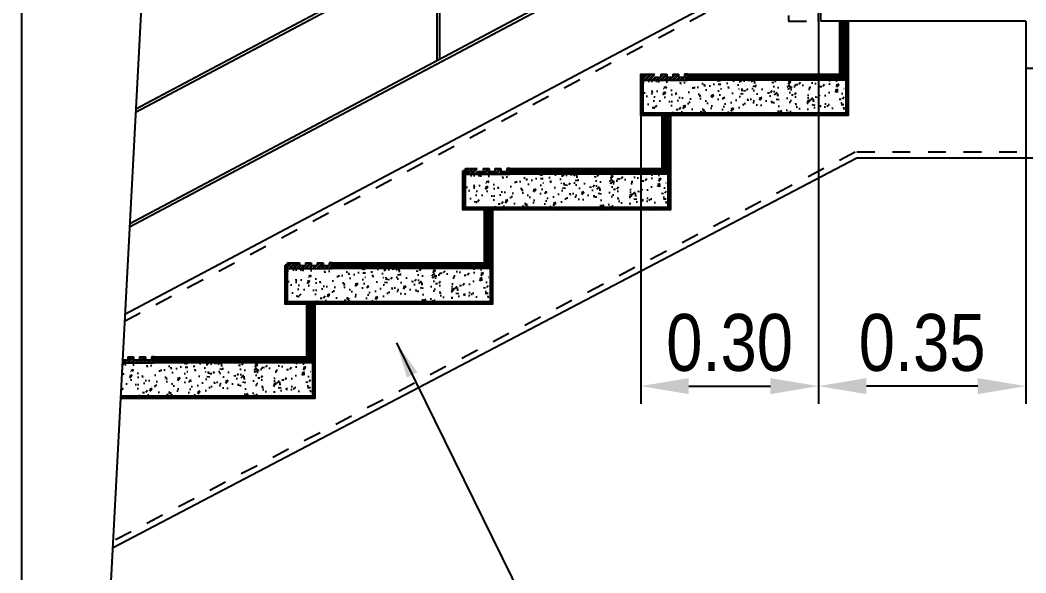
# Model space of a CAD drawing. Header units: millimetres. Extents: x 2148 to 2681, y 758 to 986.
# Drawn here: x 2647.54 to 2653.2, y 870.21 to 873.32 of the extents above; entities that cross this region are included whole.
import ezdxf

# ---------------------------------------------------------------- set-up
doc = ezdxf.new("R2010")
doc.units = ezdxf.units.MM
doc.linetypes.add('27-A-2008-DD$0$LVL 11$0$xa-fp_t1_l11_39$0$HIDDEN2', pattern=[0.1875, 0.125, -0.0625])
doc.linetypes.add('27-A-2008-DD$0$LVL 5$0$xa-fp_t1_l05-09$0$HIDDEN2', pattern=[0.1875, 0.125, -0.0625])
for name, color, linetype in [('4CO', 4, 'Continuous'), ('A-DETAILS', 1, 'Continuous'), ('A-Hatch', 253, 'Continuous'), ('A-Stairs', 1, 'Continuous'), ('A-Wall', 4, 'Continuous'), ('A_TILES', 8, 'Continuous'), ("arch'l plan-pl", 8, 'Continuous')]:
    doc.layers.add(name, color=color, linetype=linetype)
doc.styles.add('ARIALNW', font='ARIALN.TTF')
doc.dimstyles.new('DIM 100', dxfattribs={"dimtxt": 0.2, "dimasz": 0.2, "dimexe": 0.1, "dimexo": 0, "dimgap": 0.05, "dimtad": 1, "dimzin": 0, "dimdsep": 46, "dimtxsty": 'ARIALNW', "dimcen": 0.09, "dimclrd": 6, "dimclre": 6, "dimclrt": 13, "dimadec": 0, "dimazin": 0, "dimtfac": 1, "dimtofl": 0, "dimtmove": 2, "dimatfit": 3, "dimfxl": 1, "dimtolj": 1, "dimtzin": 0, "dimarcsym": 0})
doc.dimstyles.new('DIM 30', dxfattribs={"dimtxt": 0.32, "dimasz": 0.27, "dimexe": 0.1, "dimexo": 0, "dimgap": 0.08, "dimtad": 1, "dimlfac": 0.3, "dimrnd": 0.005, "dimzin": 1, "dimdsep": 46, "dimtxsty": 'ARIALNW', "dimcen": 0.09, "dimclrd": 6, "dimclre": 6, "dimclrt": 13, "dimadec": 0, "dimazin": 0, "dimtfac": 1, "dimtofl": 0, "dimtmove": 2, "dimatfit": 3, "dimfxl": 1, "dimtolj": 1, "dimtzin": 0, "dimarcsym": 0})
pattern_1 = [(50, (-6005.33339, -2086.33347), (0.1349516065, -0.01180673), [0.014111111, -0.155222222]), (355, (-6005.33339, -2086.33347), (-0.026105797, 0.141523439), [0.0112888889, -0.1241777777]), (100.451, (-6005.32214, -2086.33445), (0.1088462974, 0.129716065), [0.0119925926, -0.1319185184]), (46.1842, (-6005.33339, -2086.29584), (0.2007992893, -0.031142465), [0.0211666666, -0.232833333]), (96.6356, (-6005.31665, -2086.29843), (0.1758549883, 0.1832781894), [0.017988889, -0.1978777776]), (351.184, (-6005.33339, -2086.29584), (0.1758552634, 0.183277865), [0.0169333333, -0.1862666665]), (21, (-6005.31457, -2086.30524), (0.1123073183, -0.0757522359), [0.014111111, -0.155222222]), (326, (-6005.31457, -2086.30524), (0.0457792802, 0.1364355303), [0.0112888889, -0.1241777777]), (71.4514, (-6005.30521, -2086.31156), (0.1580862893, 0.0606835982), [0.0119925926, -0.1319185184]), (37.5, (-6005.333387, -2086.333467), (0.00228785426, 0.06263336207), [0, -0.1226725925, 0, -0.12605925913, 0, -0.124648148]), (7.5, (-6005.33339, -2086.33347), (0.04949604625, 0.0742078331), [0, -0.0718725925, 0, -0.11985037025, 0, -0.04750740736]), (327.5, (-6005.375344, -2086.333467), (0.1004374778, -0.00424351406), [0, -0.047037037, 0, -0.1467555554, 0, -0.19473333314]), (317.5, (-6005.39416, -2086.33347), (0.1097253194, 0.0188344378), [0, -0.0611481481, 0, -0.0974607406, 0, -0.13828888875])]
pattern_2 = [(135, (5239.492714, 51.618615), (0.007353910524, 0.007353910524), []), (135, (5239.491381, 51.618615), (0.007353910524, 0.007353910524), [])]
pattern_3 = [(135, (5240.492714, 52.148918), (0.007353910524, 0.007353910524), []), (135, (5240.491381, 52.148918), (0.007353910524, 0.007353910524), [])]
pattern_4 = [(135, (5241.492714, 52.679221), (0.007353910524, 0.007353910524), []), (135, (5241.491381, 52.679221), (0.007353910524, 0.007353910524), [])]

# ---------------------------------------------------------------- blocks, each defined once
blk = doc.blocks.new('*D2883')
at = {"layer": 'A-Wall', "color": 6, "lineweight": -2, "transparency": 16777216}
for p, q in [((2652.034, 873.3128), (2652.034, 871.1611)), ((2653.2006, 873.1186), (2653.2006, 871.1611)), ((2652.9306, 871.2611), (2652.304, 871.2611))]:
    blk.add_line(p, q, dxfattribs=at)
at = {"layer": 'A-Wall', "color": 6, "transparency": 16777216}
for points in [[(2652.304, 871.3061), (2652.304, 871.2161), (2652.034, 871.2611)], [(2652.9306, 871.3061), (2652.9306, 871.2161), (2653.2006, 871.2611)]]:
    blk.add_solid(points, dxfattribs=at)
at = {"layer": 'Defpoints', "color": 0, "transparency": 16777216}
for p in [(2652.034, 873.3128, 0), (2653.2006, 873.1186, 0), (2652.034, 871.2611)]:
    blk.add_point(p, dxfattribs=at)
at = {"layer": 'A-Wall', "color": 13, "transparency": 16777216, "insert": (2652.6173, 871.5045), "char_height": 0.32, "attachment_point": 5, "style": 'ARIALNW'}
blk.add_mtext('\\A1;0.35', dxfattribs=at)
blk = doc.blocks.new('*D2884')
at = {"layer": 'A-Wall', "color": 6, "lineweight": -2, "transparency": 16777216}
for p, q in [((2651.034, 873.0159), (2651.034, 871.1611)), ((2652.034, 872.728), (2652.034, 871.1611)), ((2651.304, 871.2611), (2651.764, 871.2611))]:
    blk.add_line(p, q, dxfattribs=at)
at = {"layer": 'A-Wall', "color": 6, "transparency": 16777216}
for points in [[(2651.304, 871.3061), (2651.304, 871.2161), (2651.034, 871.2611)], [(2651.764, 871.3061), (2651.764, 871.2161), (2652.034, 871.2611)]]:
    blk.add_solid(points, dxfattribs=at)
at = {"layer": 'Defpoints', "color": 0, "transparency": 16777216}
for p in [(2651.034, 873.0159, 0), (2652.034, 872.728), (2652.034, 871.2611)]:
    blk.add_point(p, dxfattribs=at)
at = {"layer": 'A-Wall', "color": 13, "transparency": 16777216, "insert": (2651.534, 871.5045), "char_height": 0.32, "attachment_point": 5, "style": 'ARIALNW'}
blk.add_mtext('\\A1;0.30', dxfattribs=at)

msp = doc.modelspace()

# ---------------------------------------------------------------- hatches: boundary and pattern name
at = {"layer": 'A-Hatch'}
h = msp.add_hatch(dxfattribs=at)
h.set_pattern_fill('BRASS', color=256, scale=0.0017, angle=90, style=0)
h.set_pattern_definition([(90, (5241.492714, 52.679221), (0.010795, 7e-19), []), (90, (5241.498112, 52.679221), (0.010795, 7e-19), [0.0053975, -0.00269875])])
h.paths.add_polyline_path([(2652.1872906, 873.0158746), (2652.1526041, 873.0158746), (2652.1526041, 873.3128443), (2652.1872906, 873.3128443)])
h = msp.add_hatch(dxfattribs=at)
h.set_pattern_fill('BRASS', color=256, scale=0.001667, style=0)
h.set_pattern_definition([(180, (11314.890183, -2048.639672), (0, 0.010583333333), []), (180, (11314.890183, -2048.63438), (0, 0.010583333333), [0.005291666667, -0.002645833333])])
h.paths.add_polyline_path([(2652.1872906, 873.0158746), (2652.1872906, 872.9825413), (2651.2972906, 872.9825413), (2651.2972906, 873.0158746)])
h = msp.add_hatch(dxfattribs=at)
h.set_pattern_fill('BRASS', color=256, scale=0.0017, angle=90, style=0)
h.set_pattern_definition([(90, (5240.492714, 52.148918), (0.010795, 7e-19), []), (90, (5240.498112, 52.148918), (0.010795, 7e-19), [0.0053975, -0.00269875])])
h.paths.add_polyline_path([(2651.1872906, 872.4855716), (2651.1526041, 872.4855716), (2651.1526041, 872.7825413), (2651.1872906, 872.7825413)])
h = msp.add_hatch(dxfattribs=at)
h.set_pattern_fill('BRASS', color=256, scale=0.001667, style=0)
h.set_pattern_definition([(180, (11313.890183, -2049.169975), (0, 0.010583333333), []), (180, (11313.890183, -2049.164683), (0, 0.010583333333), [0.005291666667, -0.002645833333])])
h.paths.add_polyline_path([(2651.1872906, 872.4855716), (2651.1872906, 872.4522382), (2650.2972906, 872.4522382), (2650.2972906, 872.4855716)])
h = msp.add_hatch(dxfattribs=at)
h.set_pattern_fill('BRASS', color=256, scale=0.0017, angle=90, style=0)
h.set_pattern_definition([(90, (5239.492714, 51.618615), (0.010795, 7e-19), []), (90, (5239.498112, 51.618615), (0.010795, 7e-19), [0.0053975, -0.00269875])])
h.paths.add_polyline_path([(2650.1872906, 871.9552685), (2650.1526041, 871.9552685), (2650.1526041, 872.2522382), (2650.1872906, 872.2522382)])
h = msp.add_hatch(dxfattribs=at)
h.set_pattern_fill('BRASS', color=256, scale=0.001667, style=0)
h.set_pattern_definition([(180, (11312.890183, -2049.700278), (0, 0.010583333333), []), (180, (11312.890183, -2049.694986), (0, 0.010583333333), [0.005291666667, -0.002645833333])])
h.paths.add_polyline_path([(2650.1872906, 871.9552685), (2650.1872906, 871.9219352), (2649.2972906, 871.9219352), (2649.2972906, 871.9552685)])
h = msp.add_hatch(dxfattribs=at)
h.set_pattern_fill('BRASS', color=256, scale=0.0017, angle=90, style=0)
h.set_pattern_definition([(90, (5238.492714, 51.088312), (0.010795, 7e-19), []), (90, (5238.498112, 51.088312), (0.010795, 7e-19), [0.0053975, -0.00269875])])
h.paths.add_polyline_path([(2649.1872906, 871.4249655), (2649.1526041, 871.4249655), (2649.1526041, 871.7219352), (2649.1872906, 871.7219352)])
h = msp.add_hatch(dxfattribs=at)
h.set_pattern_fill('BRASS', color=256, scale=0.001667, style=0)
h.set_pattern_definition([(180, (11311.890183, -2050.230581), (0, 0.010583333333), []), (180, (11311.890183, -2050.225289), (0, 0.010583333333), [0.005291666667, -0.002645833333])])
h.paths.add_polyline_path([(2649.1872906, 871.4249655), (2649.1872906, 871.3916322), (2648.2972906, 871.3916322), (2648.2972906, 871.4249655)])
at = {"layer": 'A-Stairs'}
h = msp.add_hatch(dxfattribs=at)
h.set_pattern_fill('JIS_LC_8A', color=256, scale=0.001333, style=0)
h.set_pattern_definition(pattern_4)
h.paths.add_polyline_path([(2651.0472906, 872.7825413), (2651.0472906, 872.7958746), (2652.1872906, 872.7958746), (2652.1872906, 873.3128443), (2652.200624, 873.3128443), (2652.200624, 872.7825413)])
h = msp.add_hatch(dxfattribs=at)
h.set_pattern_fill('JIS_LC_8A', color=256, scale=0.001333, style=0)
h.set_pattern_definition(pattern_4)
h.paths.add_polyline_path([(2651.0339573, 873.0012719), (2651.0472906, 873.0012719), (2651.0472906, 872.7825413), (2651.0339573, 872.7825413)])
h = msp.add_hatch(dxfattribs=at)
h.set_pattern_fill('ANSI32', color=256, scale=0.001667, style=0)
h.set_pattern_definition([(45, (-6003.333387, -2085.272861), (-0.01122532015, 0.01122532015), []), (45, (-6003.325904, -2085.272861), (-0.01122532015, 0.01122532015), [])])
h.paths.add_polyline_path([(2651.2972906, 873.0158746), (2651.280624, 873.0158746), (2651.280624, 872.9992079), (2651.2472906, 872.9992079), (2651.2472906, 873.0158746), (2651.2139573, 873.0158746), (2651.2139573, 872.9992079), (2651.180624, 872.9992079), (2651.180624, 873.0158746), (2651.1472906, 873.0158746), (2651.1472906, 872.9992079), (2651.1139573, 872.9992079), (2651.1139573, 873.0158746), (2651.0472906, 873.0158746), (2651.0472906, 872.9825413), (2651.2972906, 872.9825413)])
h = msp.add_hatch(dxfattribs=at)
h.set_pattern_fill('AR-CONC', color=256, scale=0.000740741, style=0)
h.set_pattern_definition([(50, (-6003.33339, -2085.27286), (0.1349516065, -0.01180673), [0.014111111, -0.155222222]), (355, (-6003.33339, -2085.27286), (-0.026105797, 0.141523439), [0.0112888889, -0.1241777777]), (100.451, (-6003.32214, -2085.27384), (0.1088462974, 0.129716065), [0.0119925926, -0.1319185184]), (46.1842, (-6003.33339, -2085.23523), (0.2007992893, -0.031142465), [0.0211666666, -0.232833333]), (96.6356, (-6003.31665, -2085.23783), (0.1758549883, 0.1832781894), [0.017988889, -0.1978777776]), (351.184, (-6003.33339, -2085.23523), (0.1758552634, 0.183277865), [0.0169333333, -0.1862666665]), (21, (-6003.31457, -2085.24464), (0.1123073183, -0.0757522359), [0.014111111, -0.155222222]), (326, (-6003.31457, -2085.24464), (0.0457792802, 0.1364355303), [0.0112888889, -0.1241777777]), (71.4514, (-6003.30521, -2085.25095), (0.1580862893, 0.0606835982), [0.0119925926, -0.1319185184]), (37.5, (-6003.333387, -2085.27286), (0.00228785426, 0.06263336207), [0, -0.1226725925, 0, -0.12605925913, 0, -0.124648148]), (7.5, (-6003.33339, -2085.27286), (0.04949604625, 0.0742078331), [0, -0.0718725925, 0, -0.11985037025, 0, -0.04750740736]), (327.5, (-6003.375344, -2085.27286), (0.1004374778, -0.00424351406), [0, -0.047037037, 0, -0.1467555554, 0, -0.19473333314]), (317.5, (-6003.39416, -2085.27286), (0.1097253194, 0.0188344378), [0, -0.0611481481, 0, -0.0974607406, 0, -0.13828888875])])
h.paths.add_polyline_path([(2651.0472906, 872.9825413), (2652.1872906, 872.9825413), (2652.1872906, 872.9343482), (2651.0472906, 872.9343482)])
h = msp.add_hatch(dxfattribs=at)
h.set_pattern_fill('AR-CONC', color=256, scale=0.000740741, style=0)
h.set_pattern_definition([(50, (-6004.33339, -2085.80316), (0.1349516065, -0.01180673), [0.014111111, -0.155222222]), (355, (-6004.33339, -2085.80316), (-0.026105797, 0.141523439), [0.0112888889, -0.1241777777]), (100.451, (-6004.32214, -2085.80415), (0.1088462974, 0.129716065), [0.0119925926, -0.1319185184]), (46.1842, (-6004.33339, -2085.76553), (0.2007992893, -0.031142465), [0.0211666666, -0.232833333]), (96.6356, (-6004.31665, -2085.76813), (0.1758549883, 0.1832781894), [0.017988889, -0.1978777776]), (351.184, (-6004.33339, -2085.76553), (0.1758552634, 0.183277865), [0.0169333333, -0.1862666665]), (21, (-6004.31457, -2085.77494), (0.1123073183, -0.0757522359), [0.014111111, -0.155222222]), (326, (-6004.31457, -2085.77494), (0.0457792802, 0.1364355303), [0.0112888889, -0.1241777777]), (71.4514, (-6004.30521, -2085.78125), (0.1580862893, 0.0606835982), [0.0119925926, -0.1319185184]), (37.5, (-6004.333387, -2085.803164), (0.00228785426, 0.06263336207), [0, -0.1226725925, 0, -0.12605925913, 0, -0.124648148]), (7.5, (-6004.33339, -2085.803164), (0.04949604625, 0.0742078331), [0, -0.0718725925, 0, -0.11985037025, 0, -0.04750740736]), (327.5, (-6004.375344, -2085.803164), (0.1004374778, -0.00424351406), [0, -0.047037037, 0, -0.1467555554, 0, -0.19473333314]), (317.5, (-6004.39416, -2085.80316), (0.1097253194, 0.0188344378), [0, -0.0611481481, 0, -0.0974607406, 0, -0.13828888875])])
h.paths.add_polyline_path([(2652.1872906, 872.9343482), (2651.0472906, 872.9343482), (2651.0472906, 872.7958746), (2652.1872906, 872.7958746)])
h = msp.add_hatch(dxfattribs=at)
h.set_pattern_fill('JIS_LC_8A', color=256, scale=0.001333, style=0)
h.set_pattern_definition(pattern_3)
h.paths.add_polyline_path([(2650.0472906, 872.2522382), (2650.0472906, 872.2655716), (2651.1872906, 872.2655716), (2651.1872906, 872.7825413), (2651.200624, 872.7825413), (2651.200624, 872.2522382)])
h = msp.add_hatch(dxfattribs=at)
h.set_pattern_fill('JIS_LC_8A', color=256, scale=0.001333, style=0)
h.set_pattern_definition(pattern_3)
h.paths.add_polyline_path([(2650.0339573, 872.4709689), (2650.0472906, 872.4709689), (2650.0472906, 872.2522382), (2650.0339573, 872.2522382)])
h = msp.add_hatch(dxfattribs=at)
h.set_pattern_fill('ANSI32', color=256, scale=0.001667, style=0)
h.set_pattern_definition([(45, (-6004.333387, -2085.803164), (-0.01122532015, 0.01122532015), []), (45, (-6004.325904, -2085.803164), (-0.01122532015, 0.01122532015), [])])
h.paths.add_polyline_path([(2650.2972906, 872.4855716), (2650.280624, 872.4855716), (2650.280624, 872.4689049), (2650.2472906, 872.4689049), (2650.2472906, 872.4855716), (2650.2139573, 872.4855716), (2650.2139573, 872.4689049), (2650.180624, 872.4689049), (2650.180624, 872.4855716), (2650.1472906, 872.4855716), (2650.1472906, 872.4689049), (2650.1139573, 872.4689049), (2650.1139573, 872.4855716), (2650.0472906, 872.4855716), (2650.0472906, 872.4522382), (2650.2972906, 872.4522382)])
h = msp.add_hatch(dxfattribs=at)
h.set_pattern_fill('AR-CONC', color=256, scale=0.000740741, style=0)
h.set_pattern_definition([(50, (-6004.33339, -2085.80316), (0.1349516065, -0.01180673), [0.014111111, -0.155222222]), (355, (-6004.33339, -2085.80316), (-0.026105797, 0.141523439), [0.0112888889, -0.1241777777]), (100.451, (-6004.32214, -2085.80415), (0.1088462974, 0.129716065), [0.0119925926, -0.1319185184]), (46.1842, (-6004.33339, -2085.76553), (0.2007992893, -0.031142465), [0.0211666666, -0.232833333]), (96.6356, (-6004.31665, -2085.76813), (0.1758549883, 0.1832781894), [0.017988889, -0.1978777776]), (351.184, (-6004.33339, -2085.76553), (0.1758552634, 0.183277865), [0.0169333333, -0.1862666665]), (21, (-6004.31457, -2085.77494), (0.1123073183, -0.0757522359), [0.014111111, -0.155222222]), (326, (-6004.31457, -2085.77494), (0.0457792802, 0.1364355303), [0.0112888889, -0.1241777777]), (71.4514, (-6004.30521, -2085.78125), (0.1580862893, 0.0606835982), [0.0119925926, -0.1319185184]), (37.5, (-6004.333387, -2085.803164), (0.00228785426, 0.06263336207), [0, -0.1226725925, 0, -0.12605925913, 0, -0.124648148]), (7.5, (-6004.33339, -2085.803164), (0.04949604625, 0.0742078331), [0, -0.0718725925, 0, -0.11985037025, 0, -0.04750740736]), (327.5, (-6004.375344, -2085.803164), (0.1004374778, -0.00424351406), [0, -0.047037037, 0, -0.1467555554, 0, -0.19473333314]), (317.5, (-6004.39416, -2085.80316), (0.1097253194, 0.0188344378), [0, -0.0611481481, 0, -0.0974607406, 0, -0.13828888875])])
h.paths.add_polyline_path([(2650.0472906, 872.4522382), (2651.1872906, 872.4522382), (2651.1872906, 872.4040451), (2650.0472906, 872.4040451)])
h = msp.add_hatch(dxfattribs=at)
h.set_pattern_fill('AR-CONC', color=256, scale=0.000740741, style=0)
h.set_pattern_definition(pattern_1)
h.paths.add_polyline_path([(2651.1872906, 872.4040451), (2650.0472906, 872.4040451), (2650.0472906, 872.2655716), (2651.1872906, 872.2655716)])
h = msp.add_hatch(dxfattribs=at)
h.set_pattern_fill('JIS_LC_8A', color=256, scale=0.001333, style=0)
h.set_pattern_definition(pattern_2)
h.paths.add_polyline_path([(2649.0472906, 871.7219352), (2649.0472906, 871.7352685), (2650.1872906, 871.7352685), (2650.1872906, 872.2522382), (2650.200624, 872.2522382), (2650.200624, 871.7219352)])
h = msp.add_hatch(dxfattribs=at)
h.set_pattern_fill('JIS_LC_8A', color=256, scale=0.001333, style=0)
h.set_pattern_definition(pattern_2)
h.paths.add_polyline_path([(2649.0339573, 871.9406658), (2649.0472906, 871.9406658), (2649.0472906, 871.7219352), (2649.0339573, 871.7219352)])
h = msp.add_hatch(dxfattribs=at)
h.set_pattern_fill('ANSI32', color=256, scale=0.001667, style=0)
h.set_pattern_definition([(45, (-6005.333387, -2086.333467), (-0.01122532015, 0.01122532015), []), (45, (-6005.325904, -2086.333467), (-0.01122532015, 0.01122532015), [])])
h.paths.add_polyline_path([(2649.2972906, 871.9552685), (2649.280624, 871.9552685), (2649.280624, 871.9386019), (2649.2472906, 871.9386019), (2649.2472906, 871.9552685), (2649.2139573, 871.9552685), (2649.2139573, 871.9386019), (2649.180624, 871.9386019), (2649.180624, 871.9552685), (2649.1472906, 871.9552685), (2649.1472906, 871.9386019), (2649.1139573, 871.9386019), (2649.1139573, 871.9552685), (2649.0472906, 871.9552685), (2649.0472906, 871.9219352), (2649.2972906, 871.9219352)])
h = msp.add_hatch(dxfattribs=at)
h.set_pattern_fill('AR-CONC', color=256, scale=0.000740741, style=0)
h.set_pattern_definition(pattern_1)
h.paths.add_polyline_path([(2649.0472906, 871.9219352), (2650.1872906, 871.9219352), (2650.1872906, 871.8737421), (2649.0472906, 871.8737421)])
h = msp.add_hatch(dxfattribs=at)
h.set_pattern_fill('AR-CONC', color=256, scale=0.000740741, style=0)
h.set_pattern_definition([(50, (-6006.33525, -2086.86377), (0.1349516065, -0.01180673), [0.014111111, -0.155222222]), (355, (-6006.33525, -2086.86377), (-0.026105797, 0.141523439), [0.0112888889, -0.1241777777]), (100.451, (-6006.324, -2086.86475), (0.1088462974, 0.129716065), [0.0119925926, -0.1319185184]), (46.1842, (-6006.33525, -2086.82614), (0.2007992893, -0.031142465), [0.0211666666, -0.232833333]), (96.6356, (-6006.31852, -2086.82874), (0.1758549883, 0.1832781894), [0.017988889, -0.1978777776]), (351.184, (-6006.33525, -2086.82614), (0.1758552634, 0.183277865), [0.0169333333, -0.1862666665]), (21, (-6006.31644, -2086.83555), (0.1123073183, -0.0757522359), [0.014111111, -0.155222222]), (326, (-6006.31644, -2086.83555), (0.0457792802, 0.1364355303), [0.0112888889, -0.1241777777]), (71.4514, (-6006.30708, -2086.84186), (0.1580862893, 0.0606835982), [0.0119925926, -0.1319185184]), (37.5, (-6006.33525, -2086.86377), (0.00228785426, 0.06263336207), [0, -0.1226725925, 0, -0.12605925913, 0, -0.124648148]), (7.5, (-6006.33525, -2086.86377), (0.04949604625, 0.0742078331), [0, -0.0718725925, 0, -0.11985037025, 0, -0.04750740736]), (327.5, (-6006.37721, -2086.86377), (0.1004374778, -0.00424351406), [0, -0.047037037, 0, -0.1467555554, 0, -0.19473333314]), (317.5, (-6006.39602, -2086.86377), (0.1097253194, 0.0188344378), [0, -0.0611481481, 0, -0.0974607406, 0, -0.13828888875])])
h.paths.add_polyline_path([(2650.1854266, 871.8737421), (2649.0454266, 871.8737421), (2649.0454266, 871.7352685), (2650.1854266, 871.7352685)])
h = msp.add_hatch(dxfattribs=at)
h.set_pattern_fill('JIS_LC_8A', color=256, scale=0.001333, style=0)
h.set_pattern_definition([(135, (5238.492714, 51.088312), (0.007353910524, 0.007353910524), []), (135, (5238.491381, 51.088312), (0.007353910524, 0.007353910524), [])])
h.paths.add_polyline_path([(2648.1070677, 871.2049655), (2648.1063607, 871.1916322), (2649.200624, 871.1916322), (2649.200624, 871.7219352), (2649.1872906, 871.7219352), (2649.1872906, 871.2049655)])
h = msp.add_hatch(dxfattribs=at)
h.set_pattern_fill('ANSI32', color=256, scale=0.001667, style=0)
h.set_pattern_definition([(45, (-6006.333387, -2086.86377), (-0.01122532015, 0.01122532015), []), (45, (-6006.325904, -2086.86377), (-0.01122532015, 0.01122532015), [])])
h.paths.add_polyline_path([(2648.1178497, 871.4082989), (2648.116966, 871.3916322), (2648.2972906, 871.3916322), (2648.2972906, 871.4249655), (2648.280624, 871.4249655), (2648.280624, 871.4082989), (2648.2472906, 871.4082989), (2648.2472906, 871.4249655), (2648.2139573, 871.4249655), (2648.2139573, 871.4082989), (2648.180624, 871.4082989), (2648.180624, 871.4249655), (2648.1472906, 871.4249655), (2648.1472906, 871.4082989)])
h = msp.add_hatch(dxfattribs=at)
h.set_pattern_fill('AR-CONC', color=256, scale=0.000740741, style=0)
h.set_pattern_definition([(50, (-6006.33339, -2086.86377), (0.1349516065, -0.01180673), [0.014111111, -0.155222222]), (355, (-6006.33339, -2086.86377), (-0.026105797, 0.141523439), [0.0112888889, -0.1241777777]), (100.451, (-6006.32214, -2086.86475), (0.1088462974, 0.129716065), [0.0119925926, -0.1319185184]), (46.1842, (-6006.33339, -2086.82614), (0.2007992893, -0.031142465), [0.0211666666, -0.232833333]), (96.6356, (-6006.31665, -2086.82874), (0.1758549883, 0.1832781894), [0.017988889, -0.1978777776]), (351.184, (-6006.33339, -2086.82614), (0.1758552634, 0.183277865), [0.0169333333, -0.1862666665]), (21, (-6006.31457, -2086.83555), (0.1123073183, -0.0757522359), [0.014111111, -0.155222222]), (326, (-6006.31457, -2086.83555), (0.0457792802, 0.1364355303), [0.0112888889, -0.1241777777]), (71.4514, (-6006.30521, -2086.84186), (0.1580862893, 0.0606835982), [0.0119925926, -0.1319185184]), (37.5, (-6006.333387, -2086.86377), (0.00228785426, 0.06263336207), [0, -0.1226725925, 0, -0.12605925913, 0, -0.124648148]), (7.5, (-6006.33339, -2086.86377), (0.04949604625, 0.0742078331), [0, -0.0718725925, 0, -0.11985037025, 0, -0.04750740736]), (327.5, (-6006.375344, -2086.86377), (0.1004374778, -0.00424351406), [0, -0.047037037, 0, -0.1467555554, 0, -0.19473333314]), (317.5, (-6006.39416, -2086.86377), (0.1097253194, 0.0188344378), [0, -0.0611481481, 0, -0.0974607406, 0, -0.13828888875])])
h.paths.add_polyline_path([(2648.116966, 871.3916322), (2648.1144105, 871.3434391), (2649.1872906, 871.3434391), (2649.1872906, 871.3916322)])
h = msp.add_hatch(dxfattribs=at)
h.set_pattern_fill('AR-CONC', color=256, scale=0.000740741, style=0)
h.set_pattern_definition([(50, (-6007.33525, -2087.39407), (0.1349516065, -0.01180673), [0.014111111, -0.155222222]), (355, (-6007.33525, -2087.39407), (-0.026105797, 0.141523439), [0.0112888889, -0.1241777777]), (100.451, (-6007.324, -2087.39506), (0.1088462974, 0.129716065), [0.0119925926, -0.1319185184]), (46.1842, (-6007.33525, -2087.35644), (0.2007992893, -0.031142465), [0.0211666666, -0.232833333]), (96.6356, (-6007.31852, -2087.35904), (0.1758549883, 0.1832781894), [0.017988889, -0.1978777776]), (351.184, (-6007.33525, -2087.35644), (0.1758552634, 0.183277865), [0.0169333333, -0.1862666665]), (21, (-6007.31644, -2087.36585), (0.1123073183, -0.0757522359), [0.014111111, -0.155222222]), (326, (-6007.31644, -2087.36585), (0.0457792802, 0.1364355303), [0.0112888889, -0.1241777777]), (71.4514, (-6007.30708, -2087.37216), (0.1580862893, 0.0606835982), [0.0119925926, -0.1319185184]), (37.5, (-6007.33525, -2087.394073), (0.00228785426, 0.06263336207), [0, -0.1226725925, 0, -0.12605925913, 0, -0.124648148]), (7.5, (-6007.33525, -2087.39407), (0.04949604625, 0.0742078331), [0, -0.0718725925, 0, -0.11985037025, 0, -0.04750740736]), (327.5, (-6007.37721, -2087.394073), (0.1004374778, -0.00424351406), [0, -0.047037037, 0, -0.1467555554, 0, -0.19473333314]), (317.5, (-6007.39602, -2087.39407), (0.1097253194, 0.0188344378), [0, -0.0611481481, 0, -0.0974607406, 0, -0.13828888875])])
h.paths.add_polyline_path([(2648.1144105, 871.3434391), (2648.1070677, 871.2049655), (2649.1854266, 871.2049655), (2649.1854266, 871.3434391)])

# ---------------------------------------------------------------- linework, layer by layer
at = {"ltscale": 0.5}
for p, q in [((2648.1927781, 872.8213409, 0.0000004), (2651.8532753, 874.7625136, 0.0000003)), ((2648.1917488, 872.8019299, 0.0000003), (2651.8532753, 874.7436484, 0.0000003)), ((2648.1585723, 872.1762678, 0.0000004), (2651.8532753, 874.13558, 0.0000003)), ((2648.1575074, 872.1561848, 0.0000004), (2651.8532753, 874.1160617, 0.0000003)), ((2649.8865611, 873.700259, 0.0000003), (2649.8865611, 873.0913672, 0.0000003)), ((2649.9019779, 873.7084345, 0.0000003), (2649.9019779, 873.0995428, 0.0000003)), ((2651.0358213, 873.0158746, 0.0000003), (2651.0472906, 873.0158746, 0.0000003)), ((2651.0358213, 873.0158746, 0.0000003), (2651.0472906, 873.0158746, 0.0000003))]:
    msp.add_line(p, q, dxfattribs=at)
at = {"ltscale": 0.05}
for p, q in [((2652.0472906, 873.3128443, 0.0000003), (2652.0472906, 873.5461776, 0.0000003)), ((2652.1872906, 873.3128443, 0.0000003), (2652.1872906, 872.7958746, 0.0000003)), ((2653.200624, 873.3128443, 0.0000003), (2653.200624, 873.0490238, 0.0000003)), ((2651.0472906, 873.0012719, 0.0000003), (2651.0339573, 873.0012719, 0.0000003)), ((2651.0472906, 872.7825413, 0.0000003), (2651.0472906, 873.0158746, 0.0000003)), ((2651.0472906, 873.0158746, 0.0000003), (2651.1139573, 873.0158746, 0.0000003)), ((2651.1139573, 872.9992079, 0.0000003), (2651.1472906, 872.9992079, 0.0000003)), ((2651.1472906, 873.0158746, 0.0000003), (2651.1472906, 872.9992079, 0.0000003)), ((2651.1472906, 873.0158746, 0.0000003), (2651.180624, 873.0158746, 0.0000003)), ((2651.180624, 873.0158746, 0.0000003), (2651.180624, 872.9992079, 0.0000003)), ((2651.180624, 872.9992079, 0.0000003), (2651.2139573, 872.9992079, 0.0000003)), ((2651.2139573, 873.0158746, 0.0000003), (2651.2139573, 872.9992079, 0.0000003)), ((2651.2139573, 873.0158746, 0.0000003), (2651.2472906, 873.0158746, 0.0000003)), ((2651.2472906, 873.0158746, 0.0000003), (2651.2472906, 872.9992079, 0.0000003)), ((2651.2472906, 872.9992079, 0.0000003), (2651.280624, 872.9992079, 0.0000003)), ((2651.280624, 873.0158746, 0.0000003), (2651.280624, 872.9992079, 0.0000003)), ((2651.2972906, 873.0158746, 0.0000003), (2651.280624, 873.0158746, 0.0000003)), ((2651.2972906, 873.0158746, 0.0000003), (2651.2972906, 872.9825413, 0.0000003)), ((2652.1872906, 873.0158746, 0.0000003), (2652.1872906, 872.7958746, 0.0000003)), ((2653.200624, 873.0490238, 0.0000003), (2655.5174909, 873.0490238)), ((2651.0472906, 872.9825413, 0.0000003), (2651.2972906, 872.9825413, 0.0000003)), ((2652.1872906, 872.7958746, 0.0000003), (2651.0472906, 872.7958746, 0.0000003)), ((2651.1872906, 872.7825413, 0.0000003), (2651.1872906, 872.2655716, 0.0000003)), ((2650.0472906, 872.4709689, 0.0000003), (2650.0339573, 872.4709689, 0.0000003)), ((2650.0472906, 872.2522382, 0.0000003), (2650.0472906, 872.4855716, 0.0000003)), ((2650.0472906, 872.4855716, 0.0000003), (2650.1139573, 872.4855716, 0.0000003)), ((2650.0472906, 872.4522382, 0.0000003), (2650.2972906, 872.4522382, 0.0000003)), ((2650.1139573, 872.4689049, 0.0000003), (2650.1472906, 872.4689049, 0.0000003)), ((2650.1472906, 872.4855716, 0.0000003), (2650.1472906, 872.4689049, 0.0000003)), ((2650.1472906, 872.4855716, 0.0000003), (2650.180624, 872.4855716, 0.0000003)), ((2650.180624, 872.4855716, 0.0000003), (2650.180624, 872.4689049, 0.0000003)), ((2650.180624, 872.4689049, 0.0000003), (2650.2139573, 872.4689049, 0.0000003)), ((2650.2139573, 872.4855716, 0.0000003), (2650.2139573, 872.4689049, 0.0000003)), ((2650.2139573, 872.4855716, 0.0000003), (2650.2472906, 872.4855716, 0.0000003)), ((2650.2472906, 872.4855716, 0.0000003), (2650.2472906, 872.4689049, 0.0000003)), ((2650.2472906, 872.4689049, 0.0000003), (2650.280624, 872.4689049, 0.0000003)), ((2650.280624, 872.4855716, 0.0000003), (2650.280624, 872.4689049, 0.0000003)), ((2650.2972906, 872.4855716, 0.0000003), (2650.280624, 872.4855716, 0.0000003)), ((2650.2972906, 872.4855716, 0.0000003), (2650.2972906, 872.4522382, 0.0000003)), ((2651.1872906, 872.4855716, 0.0000003), (2651.1872906, 872.2655716, 0.0000003)), ((2651.1872906, 872.2655716, 0.0000003), (2650.0472906, 872.2655716, 0.0000003)), ((2650.1872906, 872.2522382, 0.0000003), (2650.1872906, 871.7352685, 0.0000002)), ((2649.0472906, 871.9406658, 0.0000002), (2649.0339573, 871.9406658, 0.0000002)), ((2649.0472906, 871.7219352, 0.0000002), (2649.0472906, 871.9552685, 0.0000002)), ((2649.0472906, 871.9552685, 0.0000002), (2649.1139573, 871.9552685, 0.0000002)), ((2649.0472906, 871.9219352, 0.0000002), (2649.2972906, 871.9219352, 0.0000002)), ((2649.1139573, 871.9552685, 0.0000002), (2649.1139573, 871.9386019, 0.0000002)), ((2649.1139573, 871.9386019, 0.0000002), (2649.1472906, 871.9386019, 0.0000002)), ((2649.1472906, 871.9552685, 0.0000002), (2649.1472906, 871.9386019, 0.0000002)), ((2649.1472906, 871.9552685, 0.0000002), (2649.180624, 871.9552685, 0.0000002)), ((2649.180624, 871.9552685, 0.0000002), (2649.180624, 871.9386019, 0.0000002)), ((2649.180624, 871.9386019, 0.0000002), (2649.2139573, 871.9386019, 0.0000002)), ((2649.2139573, 871.9552685, 0.0000002), (2649.2139573, 871.9386019, 0.0000002)), ((2649.2139573, 871.9552685, 0.0000002), (2649.2472906, 871.9552685, 0.0000002)), ((2649.2472906, 871.9552685, 0.0000002), (2649.2472906, 871.9386019, 0.0000002)), ((2649.2472906, 871.9386019, 0.0000002), (2649.280624, 871.9386019, 0.0000002)), ((2649.280624, 871.9552685, 0.0000002), (2649.280624, 871.9386019, 0.0000002)), ((2649.2972906, 871.9552685, 0.0000002), (2649.280624, 871.9552685, 0.0000002)), ((2649.2972906, 871.9552685, 0.0000002), (2649.2972906, 871.9219352, 0.0000002)), ((2650.1872906, 871.9552685, 0.0000002), (2650.1872906, 871.7352685, 0.0000002)), ((2650.1872906, 871.7352685, 0.0000002), (2649.0472906, 871.7352685, 0.0000002)), ((2649.1872906, 871.7219352, 0.0000002), (2649.1872906, 871.2049655, 0.0000002)), ((2648.1472906, 871.4249655, 0.0000002), (2648.1472906, 871.4082989, 0.0000002)), ((2648.1472906, 871.4249655, 0.0000002), (2648.180624, 871.4249655, 0.0000002)), ((2648.180624, 871.4249655, 0.0000002), (2648.180624, 871.4082989, 0.0000002)), ((2648.2139573, 871.4249655, 0.0000002), (2648.2139573, 871.4082989, 0.0000002)), ((2648.2139573, 871.4249655, 0.0000002), (2648.2472906, 871.4249655, 0.0000002)), ((2648.2472906, 871.4249655, 0.0000002), (2648.2472906, 871.4082989, 0.0000002)), ((2648.280624, 871.4249655, 0.0000002), (2648.280624, 871.4082989, 0.0000002)), ((2648.2972906, 871.4249655, 0.0000002), (2648.280624, 871.4249655, 0.0000002)), ((2648.2972906, 871.4249655, 0.0000002), (2648.2972906, 871.3916322, 0.0000002)), ((2649.1872906, 871.4249655, 0.0000002), (2649.1872906, 871.2049655, 0.0000002)), ((2648.116966, 871.3916322, 0.0000002), (2648.2972906, 871.3916322, 0.0000002)), ((2648.1178497, 871.4082989, 0.0000002), (2648.1472906, 871.4082989, 0.0000002)), ((2648.180624, 871.4082989, 0.0000002), (2648.2139573, 871.4082989, 0.0000002)), ((2648.2472906, 871.4082989, 0.0000002), (2648.280624, 871.4082989, 0.0000002)), ((2649.1872906, 871.2049655, 0.0000002), (2648.1070677, 871.2049655, 0.0000002))]:
    msp.add_line(p, q, dxfattribs=at)
for points, elevation in [([(2652.0339573, 873.3128443), (2652.0339573, 873.5461776), (2652.0472906, 873.5461776)], 0.0000003), ([(2652.200624, 873.3128443), (2652.200624, 873.3128443), (2652.200624, 872.7825413), (2651.0472906, 872.7825413)], 0.0000003), ([(2653.200624, 873.3128443), (2652.0472906, 873.3128443)], 0.0000003), ([(2651.0339573, 872.7825413), (2651.0339573, 873.0158746), (2651.0472906, 873.0158746)], 0.0000003), ([(2652.200624, 873.0158746), (2652.200624, 872.7825413), (2651.0339573, 872.7825413), (2651.0339573, 873.0012719)], 0.0000003), ([(2651.200624, 872.7825413), (2651.200624, 872.7825413), (2651.200624, 872.2522382), (2650.0472906, 872.2522382)], 0.0000003), ([(2651.200624, 872.4855716), (2651.200624, 872.2522382), (2650.0339573, 872.2522382), (2650.0339573, 872.4709689)], 0.0000003), ([(2650.200624, 872.2522382), (2650.200624, 872.2522382), (2650.200624, 871.7219352), (2649.0472906, 871.7219352)], 0.0000002), ([(2650.200624, 871.9552685), (2650.200624, 871.9552685), (2650.200624, 871.7219352), (2649.0339573, 871.7219352), (2649.0339573, 871.9406658)], 0.0000002), ([(2649.200624, 871.7219352), (2649.200624, 871.7219352), (2649.200624, 871.1916322), (2648.1063607, 871.1916322)], 0.0000002), ([(2649.200624, 871.4249655), (2649.200624, 871.4249655), (2649.200624, 871.1916322), (2648.1063607, 871.1916322)], 0.0000002)]:
    msp.add_lwpolyline(points, dxfattribs=dict(at, elevation=elevation))
at = {"layer": '4CO', "ltscale": 0.5}
for p, q in [((2648.1314793, 871.6653335, 0.0000002), (2651.970524, 873.7011905, 0.0000003)), ((2652.249387, 872.543967, 0.0000001), (2648.0617071, 870.3495296, 0.0000003)), ((2653.5507854, 872.543967, 0.0000002), (2652.249387, 872.543967, 0.0000001))]:
    msp.add_line(p, q, dxfattribs=at)
at = {"layer": 'A-DETAILS', "linetype": '27-A-2008-DD$0$LVL 5$0$xa-fp_t1_l05-09$0$HIDDEN2', "ltscale": 0.5}
for p, q in [((2648.1294208, 871.6265115, 0.0000002), (2651.9788155, 873.6678572, 0.0000003)), ((2652.2411824, 872.5773004, 0.0000001), (2648.0637597, 870.3882379, 0.0000003)), ((2653.5507854, 872.5773004, 0.0000002), (2652.2411824, 872.5773004, 0.0000001))]:
    msp.add_line(p, q, dxfattribs=at)
at = {"layer": 'A-Wall'}
msp.add_line((2647.5494907, 883.5634197, 0), (2647.5494907, 864.9698435, 0), dxfattribs=at)
at = {"layer": 'A_TILES', "linetype": '27-A-2008-DD$0$LVL 11$0$xa-fp_t1_l11_39$0$HIDDEN2', "ltscale": 0.2}
for p, q in [((2651.8662301, 873.5461776, 0.0000001), (2651.8662301, 873.3128443, 0.0000001)), ((2651.8662301, 873.3128443, 0.0000001), (2652.0339573, 873.3128443, 0.0000003))]:
    msp.add_line(p, q, dxfattribs=at)
at = {"layer": 'A_TILES'}
for p, q in [((2652.1526041, 873.3128443, 0.0000003), (2652.1526041, 873.0158746, 0.0000003)), ((2651.1526041, 872.7825413, 0.0000003), (2651.1526041, 872.4855716, 0.0000003)), ((2650.1526041, 872.2522382, 0.0000003), (2650.1526041, 871.9552685, 0.0000002)), ((2649.1526041, 871.7219352, 0.0000002), (2649.1526041, 871.4249655, 0.0000002))]:
    msp.add_line(p, q, dxfattribs=at)
for points, elevation in [([(2652.1872906, 872.9825413), (2651.2972906, 872.9825413), (2651.2972906, 873.0158746), (2652.1872906, 873.0158746)], 0.0000003), ([(2651.1872906, 872.4522382), (2650.2972906, 872.4522382), (2650.2972906, 872.4855716), (2651.1872906, 872.4855716)], 0.0000003), ([(2650.1872906, 871.9219352), (2649.2972906, 871.9219352), (2649.2972906, 871.9552685), (2650.1872906, 871.9552685)], 0.0000002), ([(2649.1872906, 871.3916322), (2648.2972906, 871.3916322), (2648.2972906, 871.4249655), (2649.1872906, 871.4249655)], 0.0000002)]:
    msp.add_lwpolyline(points, close=True, dxfattribs=dict(at, elevation=elevation))
at = {"layer": "arch'l plan-pl", "elevation": 0}
msp.add_lwpolyline([(2648.4981621, 880.2591189), (2648.4192428, 874.6340294), (2647.5421333, 874.0886091), (2648.7967345, 873.9489245), (2648.2380542, 873.6751836), (2648.0162322, 869.4919373)], dxfattribs=at)

# ---------------------------------------------------------------- dimensions: what is measured, and where the dimension line sits
at = {"layer": 'A-Wall'}
for p1, p2, picture, middle in [((2653.200624, 873.1186253, 0.0000003), (2652.0339573, 873.3128443, 0.0000003), '*D2883', (2652.6172906, 871.5044792)), ((2651.0339573, 873.0158746, 0.0000003), (2652.0339573, 872.7280161), '*D2884', (2651.5339573, 871.5044792))]:
    dim = msp.add_linear_dim(base=(2652.0339573, 871.2610958), p1=p1, p2=p2, dimstyle='DIM 30', dxfattribs=at)
    dim.commit()
    dim.dimension.update_dxf_attribs({"geometry": picture, "text_midpoint": middle})

# ---------------------------------------------------------------- leaders
msp.add_leader([(2649.6595212, 871.5042388), (2650.5120889, 869.7740068), (2651.2175459, 869.7740068)], dimstyle='DIM 100', override={"dimgap": 0.05, "dimtad": 0}, dxfattribs=at)

doc.saveas('drawing.dxf')
